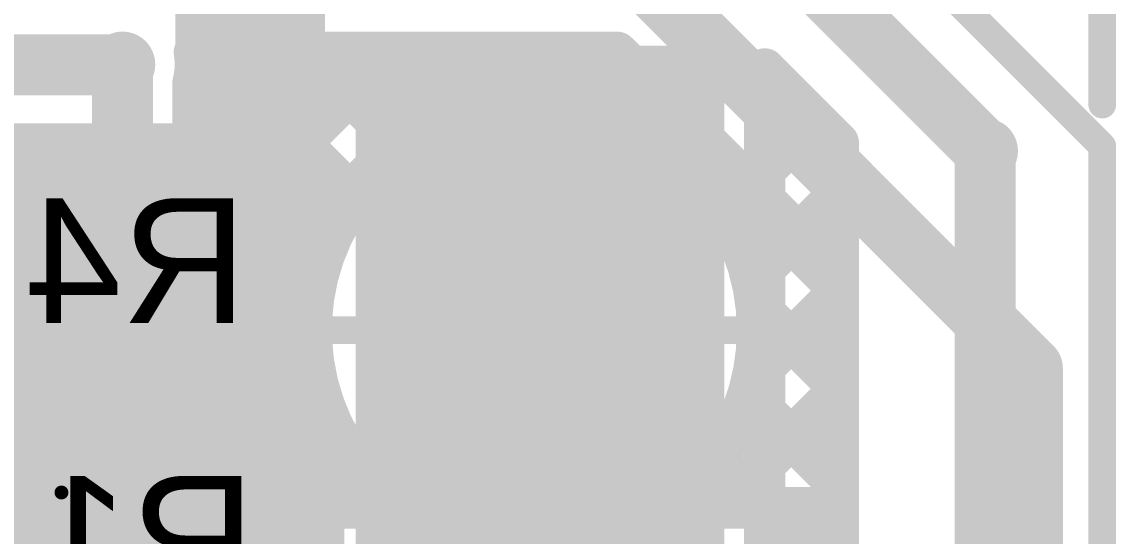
# Model space of a CAD drawing. Header units: millimetres. Extents: x -0.33 to 1.44, y -0.21 to 1.57.
# Drawn here: x 1.0357 to 1.4302, y 1.1463 to 1.3315 of the extents above; entities that cross this region are included whole.
import ezdxf

# ---------------------------------------------------------------- set-up
doc = ezdxf.new("R2010")
doc.units = ezdxf.units.MM
doc.header["$MEASUREMENT"] = 0
for name, color, linetype in [('BottomLayer', 5, 'Continuous'), ('BottomOverlay', 54, 'Continuous'), ('BottomPaste', 16, 'Continuous'), ('BottomSolder', 6, 'Continuous'), ('Mechanical1', 6, 'Continuous'), ('Mechanical2', 216, 'Continuous'), ('TopLayer', 1, 'Continuous'), ('ViaHoleLayer', 16, 'Continuous')]:
    doc.layers.add(name, color=color, linetype=linetype)
doc.styles.add('Arial', font='', dxfattribs={"height": 0.2})
doc.styles.get('Arial').set_extended_font_data('Arial')

# ---------------------------------------------------------------- blocks, each defined once
blk = doc.blocks.new('R__0603_B_43')
at = {"layer": 'BottomLayer'}
for points in [[(-0.045, -0.0175), (-0.045, 0.0175), (-0.015, 0.0175), (-0.015, -0.0175)], [(0.015, -0.0175), (0.015, 0.0175), (0.045, 0.0175), (0.045, -0.0175)]]:
    blk.add_hatch(color=5, dxfattribs=at).paths.add_polyline_path(points)
at = {"layer": 'BottomPaste'}
for points in [[(-0.045, -0.0175), (-0.045, 0.0175), (-0.015, 0.0175), (-0.015, -0.0175)], [(0.015, -0.0175), (0.015, 0.0175), (0.045, 0.0175), (0.045, -0.0175)]]:
    blk.add_hatch(color=16, dxfattribs=at).paths.add_polyline_path(points)
at = {"layer": 'BottomSolder'}
for points in [[(-0.049, -0.0215), (-0.049, 0.0215), (-0.011, 0.0215), (-0.011, -0.0215)], [(0.011, -0.0215), (0.011, 0.0215), (0.049, 0.0215), (0.049, -0.0215)]]:
    blk.add_hatch(color=6, dxfattribs=at).paths.add_polyline_path(points)
at = {"layer": 'BottomOverlay', "const_width": 0.005}
for points in [[(0.048, 0.021), (-0.048, 0.021)], [(-0.048, 0.021), (-0.048, -0.021)], [(0.048, 0.021), (0.048, -0.021)], [(0.048, -0.021), (-0.048, -0.021)]]:
    blk.add_lwpolyline(points, dxfattribs=at)
at = {"layer": 'BottomOverlay', "const_width": 0.0025}
for points in [[(-0.04925, 0.021, 1), (-0.04675, 0.021, 1)], [(-0.04925, 0.021, 1), (-0.04675, 0.021, 1)], [(0.04675, 0.021, 1), (0.04925, 0.021, 1)], [(0.04675, 0.021, 1), (0.04925, 0.021, 1)], [(-0.04925, -0.021, 1), (-0.04675, -0.021, 1)], [(-0.04925, -0.021, 1), (-0.04675, -0.021, 1)], [(0.04675, -0.021, 1), (0.04925, -0.021, 1)], [(0.04675, -0.021, 1), (0.04925, -0.021, 1)]]:
    blk.add_lwpolyline(points, format="xyb", close=True, dxfattribs=at)

msp = doc.modelspace()

# ---------------------------------------------------------------- hatches: boundary and pattern name
at = {"layer": 'BottomLayer'}
for points in [[(1.091, 1.243), (1.145, 1.243), (1.145, 1.428), (1.091, 1.428)], [(1.156, 1.095), (1.289, 1.095), (1.289, 1.323), (1.156, 1.323)], [(1.223, 0.884), (1.279, 0.884), (1.279, 1.323), (1.223, 1.323)], [(0.96, 1.22), (1.135, 1.22), (1.135, 1.295), (0.96, 1.295)], [(1.01, 1.121), (1.145, 1.121), (1.145, 1.292), (1.01, 1.292)], [(1.058, 0.959), (1.145, 0.959), (1.145, 1.177), (1.058, 1.177)]]:
    msp.add_hatch(color=5, dxfattribs=at).paths.add_polyline_path(points)
h = msp.add_hatch(color=5, dxfattribs=at)
edge = h.paths.add_edge_path()
edge.add_arc((1.072, 1.31619), 0.01181, 0, 360)
h = msp.add_hatch(color=5, dxfattribs=at)
edge = h.paths.add_edge_path()
edge.add_arc((1.383, 1.285), 0.01181, 0, 360)
h = msp.add_hatch(color=5, dxfattribs=at)
edge = h.paths.add_edge_path()
edge.add_arc((1.22047, 1.22047), 0.06299, 0, 360)
at = {"layer": 'TopLayer'}
h = msp.add_hatch(color=1, dxfattribs=at)
edge = h.paths.add_edge_path()
edge.add_arc((1.072, 1.31619), 0.01181, 0, 360)
h = msp.add_hatch(color=1, dxfattribs=at)
edge = h.paths.add_edge_path()
edge.add_arc((1.383, 1.285), 0.01181, 0, 360)
h = msp.add_hatch(color=1, dxfattribs=at)
edge = h.paths.add_edge_path()
edge.add_arc((1.22047, 1.22047), 0.06299, 0, 360)
at = {"layer": 'ViaHoleLayer'}
h = msp.add_hatch(color=16, dxfattribs=at)
edge = h.paths.add_edge_path()
edge.add_arc((1.072, 1.31619), 0.00591, 0, 360)
h = msp.add_hatch(color=16, dxfattribs=at)
edge = h.paths.add_edge_path()
edge.add_arc((1.383, 1.285), 0.00591, 0, 360)
h = msp.add_hatch(color=16, dxfattribs=at)
edge = h.paths.add_edge_path()
edge.add_arc((1.22047, 1.22047), 0.06299, 0, 360)

# ---------------------------------------------------------------- linework, layer by layer
at = {"layer": 'BottomLayer'}
for points, const_width in [([(0.264, 1.316), (1.07181, 1.316)], 0.022), ([(1.3035, 1.3145), (1.33, 1.288)], 0.015), ([(1.3035, 1.0805), (1.3035, 1.3145)], 0.015), ([(1.3035, 1.29727), (1.33, 1.27077)], 0.015), ([(1.3035, 1.27817), (1.32166, 1.29634)], 0.015), ([(1.3035, 1.27817), (1.32166, 1.29634)], 0.015), ([(1.33, 1.09106), (1.33, 1.288)], 0.015), ([(1.383, 1.108), (1.383, 1.285)], 0.022), ([(1.3035, 1.24282), (1.33, 1.26932)], 0.015), ([(1.3035, 1.26192), (1.33, 1.23542)], 0.015), ([(1.3035, 1.20746), (1.33, 1.23396)], 0.015), ([(1.3035, 1.22656), (1.33, 1.20006)], 0.015), ([(1.22047, 1.22047), (1.29346, 1.22047)], 0.01), ([(1.3035, 1.17211), (1.33, 1.19861)], 0.015), ([(1.3035, 1.19121), (1.33, 1.16471)], 0.015), ([(1.3035, 1.13675), (1.33, 1.16325)], 0.015), ([(1.3035, 1.15585), (1.33, 1.12935)], 0.015)]:
    msp.add_lwpolyline(points, dxfattribs=dict(at, const_width=const_width))
for points, const_width in [([(1.06631, 1.316, 1), (1.07731, 1.316, 1)], 0.011), ([(1.29975, 1.3145, 1), (1.30725, 1.3145, 1)], 0.0075), ([(1.29975, 1.3145, 1), (1.30725, 1.3145, 1)], 0.0075), ([(1.29975, 1.29727, 1), (1.30725, 1.29727, 1)], 0.0075), ([(1.31791, 1.29634, 1), (1.32541, 1.29634, 1)], 0.0075), ([(1.31791, 1.29634, 1), (1.32541, 1.29634, 1)], 0.0075), ([(1.32625, 1.288, 1), (1.33375, 1.288, 1)], 0.0075), ([(1.32625, 1.288, 1), (1.33375, 1.288, 1)], 0.0075), ([(1.3775, 1.285, 1), (1.3885, 1.285, 1)], 0.011), ([(1.29975, 1.27817, 1), (1.30725, 1.27817, 1)], 0.0075), ([(1.29975, 1.27817, 1), (1.30725, 1.27817, 1)], 0.0075), ([(1.32625, 1.27077, 1), (1.33375, 1.27077, 1)], 0.0075), ([(1.32625, 1.26932, 1), (1.33375, 1.26932, 1)], 0.0075), ([(1.29975, 1.26192, 1), (1.30725, 1.26192, 1)], 0.0075), ([(1.29975, 1.24282, 1), (1.30725, 1.24282, 1)], 0.0075), ([(1.32625, 1.23542, 1), (1.33375, 1.23542, 1)], 0.0075), ([(1.32625, 1.23396, 1), (1.33375, 1.23396, 1)], 0.0075), ([(1.29975, 1.22656, 1), (1.30725, 1.22656, 1)], 0.0075), ([(1.21797, 1.22047, 1), (1.22297, 1.22047, 1)], 0.005), ([(1.29096, 1.22047, 1), (1.29596, 1.22047, 1)], 0.005), ([(1.29975, 1.20746, 1), (1.30725, 1.20746, 1)], 0.0075), ([(1.32625, 1.20006, 1), (1.33375, 1.20006, 1)], 0.0075), ([(1.32625, 1.19861, 1), (1.33375, 1.19861, 1)], 0.0075), ([(1.29975, 1.19121, 1), (1.30725, 1.19121, 1)], 0.0075), ([(1.29975, 1.17211, 1), (1.30725, 1.17211, 1)], 0.0075), ([(1.32625, 1.16471, 1), (1.33375, 1.16471, 1)], 0.0075), ([(1.32625, 1.16325, 1), (1.33375, 1.16325, 1)], 0.0075), ([(1.29975, 1.15585, 1), (1.30725, 1.15585, 1)], 0.0075)]:
    msp.add_lwpolyline(points, format="xyb", close=True, dxfattribs=dict(at, const_width=const_width))
at = {"layer": 'Mechanical1', "const_width": 0.01}
msp.add_lwpolyline([(1.4252, 1.30173), (1.4252, 1.549)], dxfattribs=at)
at = {"layer": 'Mechanical1', "const_width": 0.005}
msp.add_lwpolyline([(1.4227, 1.30173, 1), (1.4277, 1.30173, 1)], format="xyb", close=True, dxfattribs=at)
at = {"layer": 'Mechanical2', "const_width": 0.01}
for points in [[(1.26311, 1.44882), (1.4252, 1.28673)], [(1.4252, -0.0448), (1.4252, 1.28673)], [(1.4252, -0.0448), (1.4252, 1.28673)]]:
    msp.add_lwpolyline(points, dxfattribs=at)
at = {"layer": 'Mechanical2', "const_width": 0.005}
msp.add_lwpolyline([(1.4227, 1.28673, 1), (1.4277, 1.28673, 1)], format="xyb", close=True, dxfattribs=at)
msp.add_lwpolyline([(1.4227, 1.28673, 1), (1.4277, 1.28673, 1)], format="xyb", close=True, dxfattribs=at)
msp.add_lwpolyline([(1.4227, 1.28673, 1), (1.4277, 1.28673, 1)], format="xyb", close=True, dxfattribs=at)
at = {"layer": 'TopLayer'}
for points, const_width in [([(1.287, 1.381), (1.383, 1.285)], 0.022), ([(1.26084, 1.346), (1.4, 1.20684)], 0.022), ([(1.072, 1.117), (1.072, 1.31619)], 0.022), ([(1.0975, 1.24895), (1.16905, 1.3205)], 0.015), ([(1.0975, 1.2136), (1.2044, 1.3205)], 0.015), ([(1.0975, 1.28431), (1.13369, 1.3205)], 0.015), ([(1.09796, 1.3205), (1.25028, 1.3205)], 0.015), ([(1.1035, 1.3205), (1.15572, 1.26828)], 0.015), ([(1.13885, 1.3205), (1.17351, 1.28584)], 0.015), ([(1.17421, 1.3205), (1.19718, 1.29752)], 0.015), ([(1.20956, 1.3205), (1.22962, 1.30044)], 0.015), ([(1.22022, 1.30096), (1.23976, 1.3205)], 0.015), ([(1.24492, 1.3205), (1.33, 1.23542)], 0.015), ([(1.25028, 1.3205), (1.33, 1.24078)], 0.015), ([(1.0975, 1.117), (1.0975, 1.30971)], 0.015), ([(1.24998, 1.29536), (1.2627, 1.30808)], 0.015), ([(1.0975, 1.29114), (1.14377, 1.24487)], 0.015), ([(1.22047, 1.22047), (1.22047, 1.29346)], 0.01), ([(1.27215, 1.28218), (1.28037, 1.2904)], 0.015), ([(1.28862, 1.2633), (1.29805, 1.27273)], 0.015), ([(1.28862, 1.2633), (1.29805, 1.27273)], 0.015), ([(1.022, 1.109), (1.022, 1.243)], 0.04), ([(1.0975, 1.25579), (1.14033, 1.21295)], 0.015), ([(1.29897, 1.23829), (1.31573, 1.25505)], 0.015), ([(1.33, 1.1565), (1.33, 1.24078)], 0.015), ([(1.29905, 1.20301), (1.33, 1.23396)], 0.015), ([(1.30044, 1.22962), (1.33, 1.20006)], 0.015), ([(1.0975, 1.17824), (1.13998, 1.22072)], 0.015), ([(1.0975, 1.22043), (1.16143, 1.1565)], 0.015), ([(1.14748, 1.22047), (1.22047, 1.22047)], 0.01), ([(1.22047, 1.22047), (1.29346, 1.22047)], 0.01), ([(1.4, 0.97756), (1.4, 1.20684)], 0.022), ([(1.28789, 1.1565), (1.33, 1.19861)], 0.015), ([(1.29752, 1.19718), (1.33, 1.16471)], 0.015), ([(1.0975, 1.14288), (1.14558, 1.19097)], 0.015), ([(1.0975, 1.18508), (1.1445, 1.13808)], 0.015), ([(1.28584, 1.17351), (1.30285, 1.1565)], 0.015), ([(1.14647, 1.1565), (1.15876, 1.16879)], 0.015), ([(1.32325, 1.1565), (1.33, 1.16325)], 0.015), ([(1.1445, 1.1565), (1.1625, 1.1565)], 0.015), ([(1.1445, 1.0333), (1.1445, 1.1565)], 0.015), ([(1.1625, 1.1565), (1.17162, 1.1565)], 0.015), ([(1.1625, 1.1565), (1.17162, 1.1565)], 0.015), ([(1.26932, 1.1565), (1.33, 1.1565)], 0.015), ([(1.09389, 1.10392), (1.1445, 1.15453)], 0.015), ([(1.0975, 1.14972), (1.1445, 1.10272)], 0.015)]:
    msp.add_lwpolyline(points, dxfattribs=dict(at, const_width=const_width))
for points, const_width in [([(1.0665, 1.31619, 1), (1.0775, 1.31619, 1)], 0.011), ([(1.09421, 1.3205, 1), (1.10171, 1.3205, 1)], 0.0075), ([(1.09421, 1.3205, 1), (1.10171, 1.3205, 1)], 0.0075), ([(1.09975, 1.3205, 1), (1.10725, 1.3205, 1)], 0.0075), ([(1.12994, 1.3205, 1), (1.13744, 1.3205, 1)], 0.0075), ([(1.1351, 1.3205, 1), (1.1426, 1.3205, 1)], 0.0075), ([(1.1653, 1.3205, 1), (1.1728, 1.3205, 1)], 0.0075), ([(1.17046, 1.3205, 1), (1.17796, 1.3205, 1)], 0.0075), ([(1.20065, 1.3205, 1), (1.20815, 1.3205, 1)], 0.0075), ([(1.20581, 1.3205, 1), (1.21331, 1.3205, 1)], 0.0075), ([(1.23601, 1.3205, 1), (1.24351, 1.3205, 1)], 0.0075), ([(1.24117, 1.3205, 1), (1.24867, 1.3205, 1)], 0.0075), ([(1.24653, 1.3205, 1), (1.25403, 1.3205, 1)], 0.0075), ([(1.24653, 1.3205, 1), (1.25403, 1.3205, 1)], 0.0075), ([(1.09456, 1.31619, 1), (1.10206, 1.31619, 1)], 0.0075), ([(1.09456, 1.31619, 1), (1.10206, 1.31619, 1)], 0.0075), ([(1.09375, 1.30971, 1), (1.10125, 1.30971, 1)], 0.0075), ([(1.09375, 1.30971, 1), (1.10125, 1.30971, 1)], 0.0075), ([(1.25895, 1.30808, 1), (1.26645, 1.30808, 1)], 0.0075), ([(1.21647, 1.30096, 1), (1.22397, 1.30096, 1)], 0.0075), ([(1.22587, 1.30044, 1), (1.23337, 1.30044, 1)], 0.0075), ([(1.19344, 1.29752, 1), (1.20094, 1.29752, 1)], 0.0075), ([(1.24623, 1.29536, 1), (1.25373, 1.29536, 1)], 0.0075), ([(1.09375, 1.29114, 1), (1.10125, 1.29114, 1)], 0.0075), ([(1.21797, 1.29346, 1), (1.22297, 1.29346, 1)], 0.005), ([(1.27662, 1.2904, 1), (1.28412, 1.2904, 1)], 0.0075), ([(1.3775, 1.285, 1), (1.3885, 1.285, 1)], 0.011), ([(1.09375, 1.28431, 1), (1.10125, 1.28431, 1)], 0.0075), ([(1.16976, 1.28584, 1), (1.17726, 1.28584, 1)], 0.0075), ([(1.2684, 1.28218, 1), (1.2759, 1.28218, 1)], 0.0075), ([(1.2943, 1.27273, 1), (1.3018, 1.27273, 1)], 0.0075), ([(1.2943, 1.27273, 1), (1.3018, 1.27273, 1)], 0.0075), ([(1.15197, 1.26828, 1), (1.15947, 1.26828, 1)], 0.0075), ([(1.28487, 1.2633, 1), (1.29238, 1.2633, 1)], 0.0075), ([(1.28487, 1.2633, 1), (1.29238, 1.2633, 1)], 0.0075), ([(1.012, 1.243, 1), (1.032, 1.243, 1)], 0.02), ([(1.09375, 1.25579, 1), (1.10125, 1.25579, 1)], 0.0075), ([(1.31198, 1.25505, 1), (1.31948, 1.25505, 1)], 0.0075), ([(1.09375, 1.24895, 1), (1.10125, 1.24895, 1)], 0.0075), ([(1.14002, 1.24487, 1), (1.14752, 1.24487, 1)], 0.0075), ([(1.32625, 1.24078, 1), (1.33375, 1.24078, 1)], 0.0075), ([(1.32625, 1.24078, 1), (1.33375, 1.24078, 1)], 0.0075), ([(1.29522, 1.23829, 1), (1.30272, 1.23829, 1)], 0.0075), ([(1.32625, 1.23542, 1), (1.33375, 1.23542, 1)], 0.0075), ([(1.32625, 1.23396, 1), (1.33375, 1.23396, 1)], 0.0075), ([(1.29669, 1.22962, 1), (1.30419, 1.22962, 1)], 0.0075), ([(1.09375, 1.22043, 1), (1.10125, 1.22043, 1)], 0.0075), ([(1.13623, 1.22072, 1), (1.14373, 1.22072, 1)], 0.0075), ([(1.29721, 1.22047, 1), (1.30471, 1.22047, 1)], 0.0075), ([(1.29721, 1.22047, 1), (1.30471, 1.22047, 1)], 0.0075), ([(1.29721, 1.22047, 1), (1.30471, 1.22047, 1)], 0.0075), ([(1.29721, 1.22047, 1), (1.30471, 1.22047, 1)], 0.0075), ([(1.14498, 1.22047, 1), (1.14998, 1.22047, 1)], 0.005), ([(1.21797, 1.22047, 1), (1.22297, 1.22047, 1)], 0.005), ([(1.21797, 1.22047, 1), (1.22297, 1.22047, 1)], 0.005), ([(1.21797, 1.22047, 1), (1.22297, 1.22047, 1)], 0.005), ([(1.29096, 1.22047, 1), (1.29596, 1.22047, 1)], 0.005), ([(1.09375, 1.2136, 1), (1.10125, 1.2136, 1)], 0.0075), ([(1.13658, 1.21295, 1), (1.14408, 1.21295, 1)], 0.0075), ([(1.3945, 1.20684, 1), (1.4055, 1.20684, 1)], 0.011), ([(1.3945, 1.20684, 1), (1.4055, 1.20684, 1)], 0.011), ([(1.2953, 1.20301, 1), (1.3028, 1.20301, 1)], 0.0075), ([(1.32625, 1.20006, 1), (1.33375, 1.20006, 1)], 0.0075), ([(1.29377, 1.19718, 1), (1.30127, 1.19718, 1)], 0.0075), ([(1.32625, 1.19861, 1), (1.33375, 1.19861, 1)], 0.0075), ([(1.14183, 1.19097, 1), (1.14933, 1.19097, 1)], 0.0075), ([(1.09375, 1.18508, 1), (1.10125, 1.18508, 1)], 0.0075), ([(1.09375, 1.17824, 1), (1.10125, 1.17824, 1)], 0.0075), ([(1.28209, 1.17351, 1), (1.28959, 1.17351, 1)], 0.0075), ([(1.15501, 1.16879, 1), (1.16251, 1.16879, 1)], 0.0075), ([(1.32625, 1.16471, 1), (1.33375, 1.16471, 1)], 0.0075), ([(1.32625, 1.16325, 1), (1.33375, 1.16325, 1)], 0.0075), ([(1.14075, 1.1565, 1), (1.14825, 1.1565, 1)], 0.0075), ([(1.14075, 1.1565, 1), (1.14825, 1.1565, 1)], 0.0075), ([(1.14272, 1.1565, 1), (1.15022, 1.1565, 1)], 0.0075), ([(1.15768, 1.1565, 1), (1.16518, 1.1565, 1)], 0.0075), ([(1.15875, 1.1565, 1), (1.16625, 1.1565, 1)], 0.0075), ([(1.15875, 1.1565, 1), (1.16625, 1.1565, 1)], 0.0075), ([(1.15875, 1.1565, 1), (1.16625, 1.1565, 1)], 0.0075), ([(1.16787, 1.1565, 1), (1.17537, 1.1565, 1)], 0.0075), ([(1.16787, 1.1565, 1), (1.17537, 1.1565, 1)], 0.0075), ([(1.16787, 1.1565, 1), (1.17537, 1.1565, 1)], 0.0075), ([(1.16787, 1.1565, 1), (1.17537, 1.1565, 1)], 0.0075), ([(1.26557, 1.1565, 1), (1.27307, 1.1565, 1)], 0.0075), ([(1.26557, 1.1565, 1), (1.27307, 1.1565, 1)], 0.0075), ([(1.26557, 1.1565, 1), (1.27307, 1.1565, 1)], 0.0075), ([(1.28414, 1.1565, 1), (1.29164, 1.1565, 1)], 0.0075), ([(1.2991, 1.1565, 1), (1.3066, 1.1565, 1)], 0.0075), ([(1.3195, 1.1565, 1), (1.327, 1.1565, 1)], 0.0075), ([(1.32625, 1.1565, 1), (1.33375, 1.1565, 1)], 0.0075), ([(1.32625, 1.1565, 1), (1.33375, 1.1565, 1)], 0.0075), ([(1.14075, 1.15453, 1), (1.14825, 1.15453, 1)], 0.0075), ([(1.09375, 1.14972, 1), (1.10125, 1.14972, 1)], 0.0075), ([(1.09375, 1.14288, 1), (1.10125, 1.14288, 1)], 0.0075)]:
    msp.add_lwpolyline(points, format="xyb", close=True, dxfattribs=dict(at, const_width=const_width))
at = {"layer": 'TopLayer', "const_width": 0.015}
for points in [[(1.09796, 1.3205, -0.041171), (1.09831, 1.31619)], [(1.09831, 1.31619, -0.062313), (1.0975, 1.30971)], [(1.17162, 1.1565, -1.610208), (1.30096, 1.22047)], [(1.17162, 1.1565, -1.610208), (1.30096, 1.22047)], [(1.30096, 1.22047, -0.233777), (1.26932, 1.1565)], [(1.30096, 1.22047, -0.233777), (1.26932, 1.1565)]]:
    msp.add_lwpolyline(points, format="xyb", dxfattribs=at)

# ---------------------------------------------------------------- block references
at = {"rotation": 180}
msp.add_blockref('R__0603_B_43', (1.002, 1.141), dxfattribs=at)

# ---------------------------------------------------------------- texts
at = {"layer": 'BottomOverlay', "style": 'Arial', "text_generation_flag": 2}
for s, p in [('R41', (1.117, 1.223)), ('R1', (1.12, 1.123))]:
    msp.add_text(s, height=0.045, dxfattribs=at).set_placement(p)

doc.saveas('drawing.dxf')
